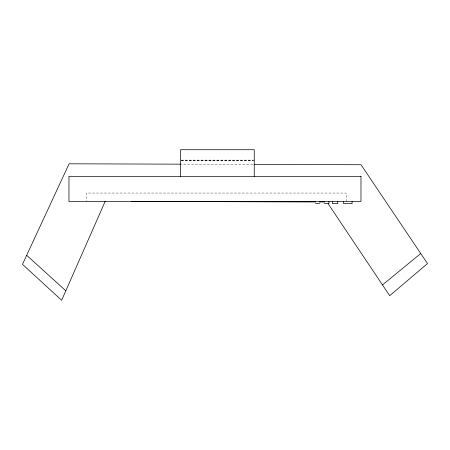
<?xml version="1.0" encoding="UTF-8"?>
<svg xmlns="http://www.w3.org/2000/svg" width="450" height="450" viewBox="0 0 450 450"><rect width="100%" height="100%" fill="white"/><g stroke="black" fill="none" stroke-linecap="round" stroke-linejoin="round"><path stroke-width="0.34" stroke-dasharray="2.25 1.69" d="M252.827 164.171L181.249 164.171M181.249 160.116L254.233 160.116M181.249 160.352L252.827 160.352M181.249 160.588L254.233 160.588M346.241 201.527L346.241 193.05L86.316 193.05L86.316 200.874"/><path stroke-width="0.67" d="M105.216 201.291L61.639 300.285L22.5 264.324L69.086 163.806L180.551 164.166M382.483 284.901L420.744 253.536M315.546 203.642L319.613 203.642M324.411 203.642L328.928 203.642L328.928 201.527M254.233 164.402L361.018 164.745L427.5 263.576L389.706 295.689L328.14 203.749M131.181 201.375L315.743 201.971M319.252 201.982L324.866 201.999M26.685 255.302L65.824 290.767M352.08 201.527L352.08 203.642L343.603 203.642L343.603 201.527M337.742 201.527L337.742 203.642L332.432 203.642L332.432 201.527M254.233 176.327L254.233 149.715L180.551 149.715L180.551 176.327M360.984 176.327L68.962 176.327L68.962 201.527L360.984 201.527L360.984 176.327"/></g></svg>
